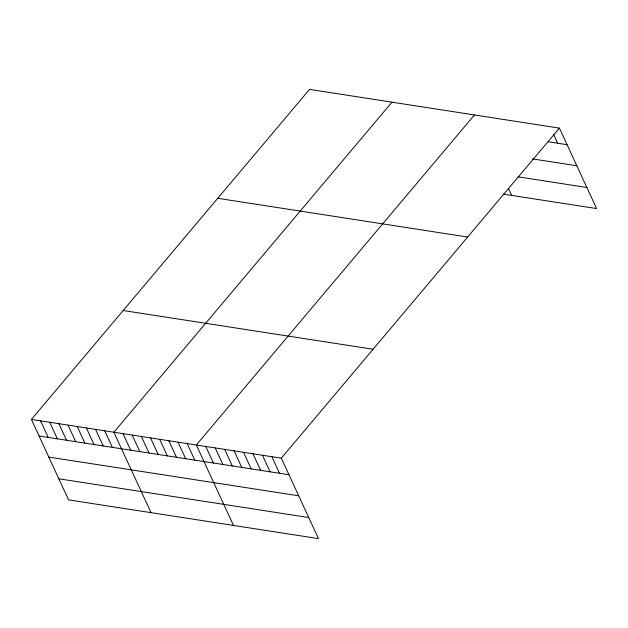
<?xml version="1.0" encoding="UTF-8"?>
<svg xmlns="http://www.w3.org/2000/svg" width="628" height="628" viewBox="0 0 628 628"><rect width="100%" height="100%" fill="white"/><g stroke="black" fill="none" stroke-linecap="round" stroke-linejoin="round"><path stroke-width="0.94" d="M31.4 419.433L281.305 458.173L318.474 538.612L68.57 499.872L31.4 419.433L309.526 89.388L559.43 128.128L596.6 208.567L503.389 194.123M391.99 102.168L113.872 432.213L151.042 512.66M474.462 114.955L196.336 445.001L233.506 525.448M281.305 458.173L559.43 128.128M548.205 141.763L567.084 144.691M532.45 158.892L576.826 165.768M517.943 176.806L586.858 187.489M217.743 198.299L467.648 237.039M123.182 310.515L373.087 349.254M39.054 435.997L288.959 474.737M48.796 457.074L298.7 495.814M58.828 478.795L308.733 517.535M553.613 134.51L557.64 143.231M508.382 188.369L511.632 195.394M271.861 456.705L279.523 473.276M262.425 455.245L270.079 471.809M252.982 453.777L260.636 470.348M243.538 452.317L251.2 468.88M234.103 450.857L241.756 467.42M224.659 449.389L232.313 465.96M215.216 447.929L222.877 464.492M205.78 446.461L213.434 463.032M187.175 443.58L194.829 460.143M178.014 442.159L185.668 458.723M168.846 440.738L176.499 457.302M159.685 439.317L167.338 455.881M150.524 437.897L158.178 454.46M141.355 436.476L149.017 453.047M132.194 435.055L139.848 451.626M123.033 433.634L130.687 450.205M104.703 430.792L112.357 447.364M95.542 429.371L103.196 445.943M86.381 427.951L94.035 444.522M77.213 426.53L84.874 443.101M68.052 425.109L75.705 441.68M58.891 423.696L66.544 440.259M49.73 422.275L57.383 438.839M40.561 420.854L48.215 437.418"/></g></svg>
